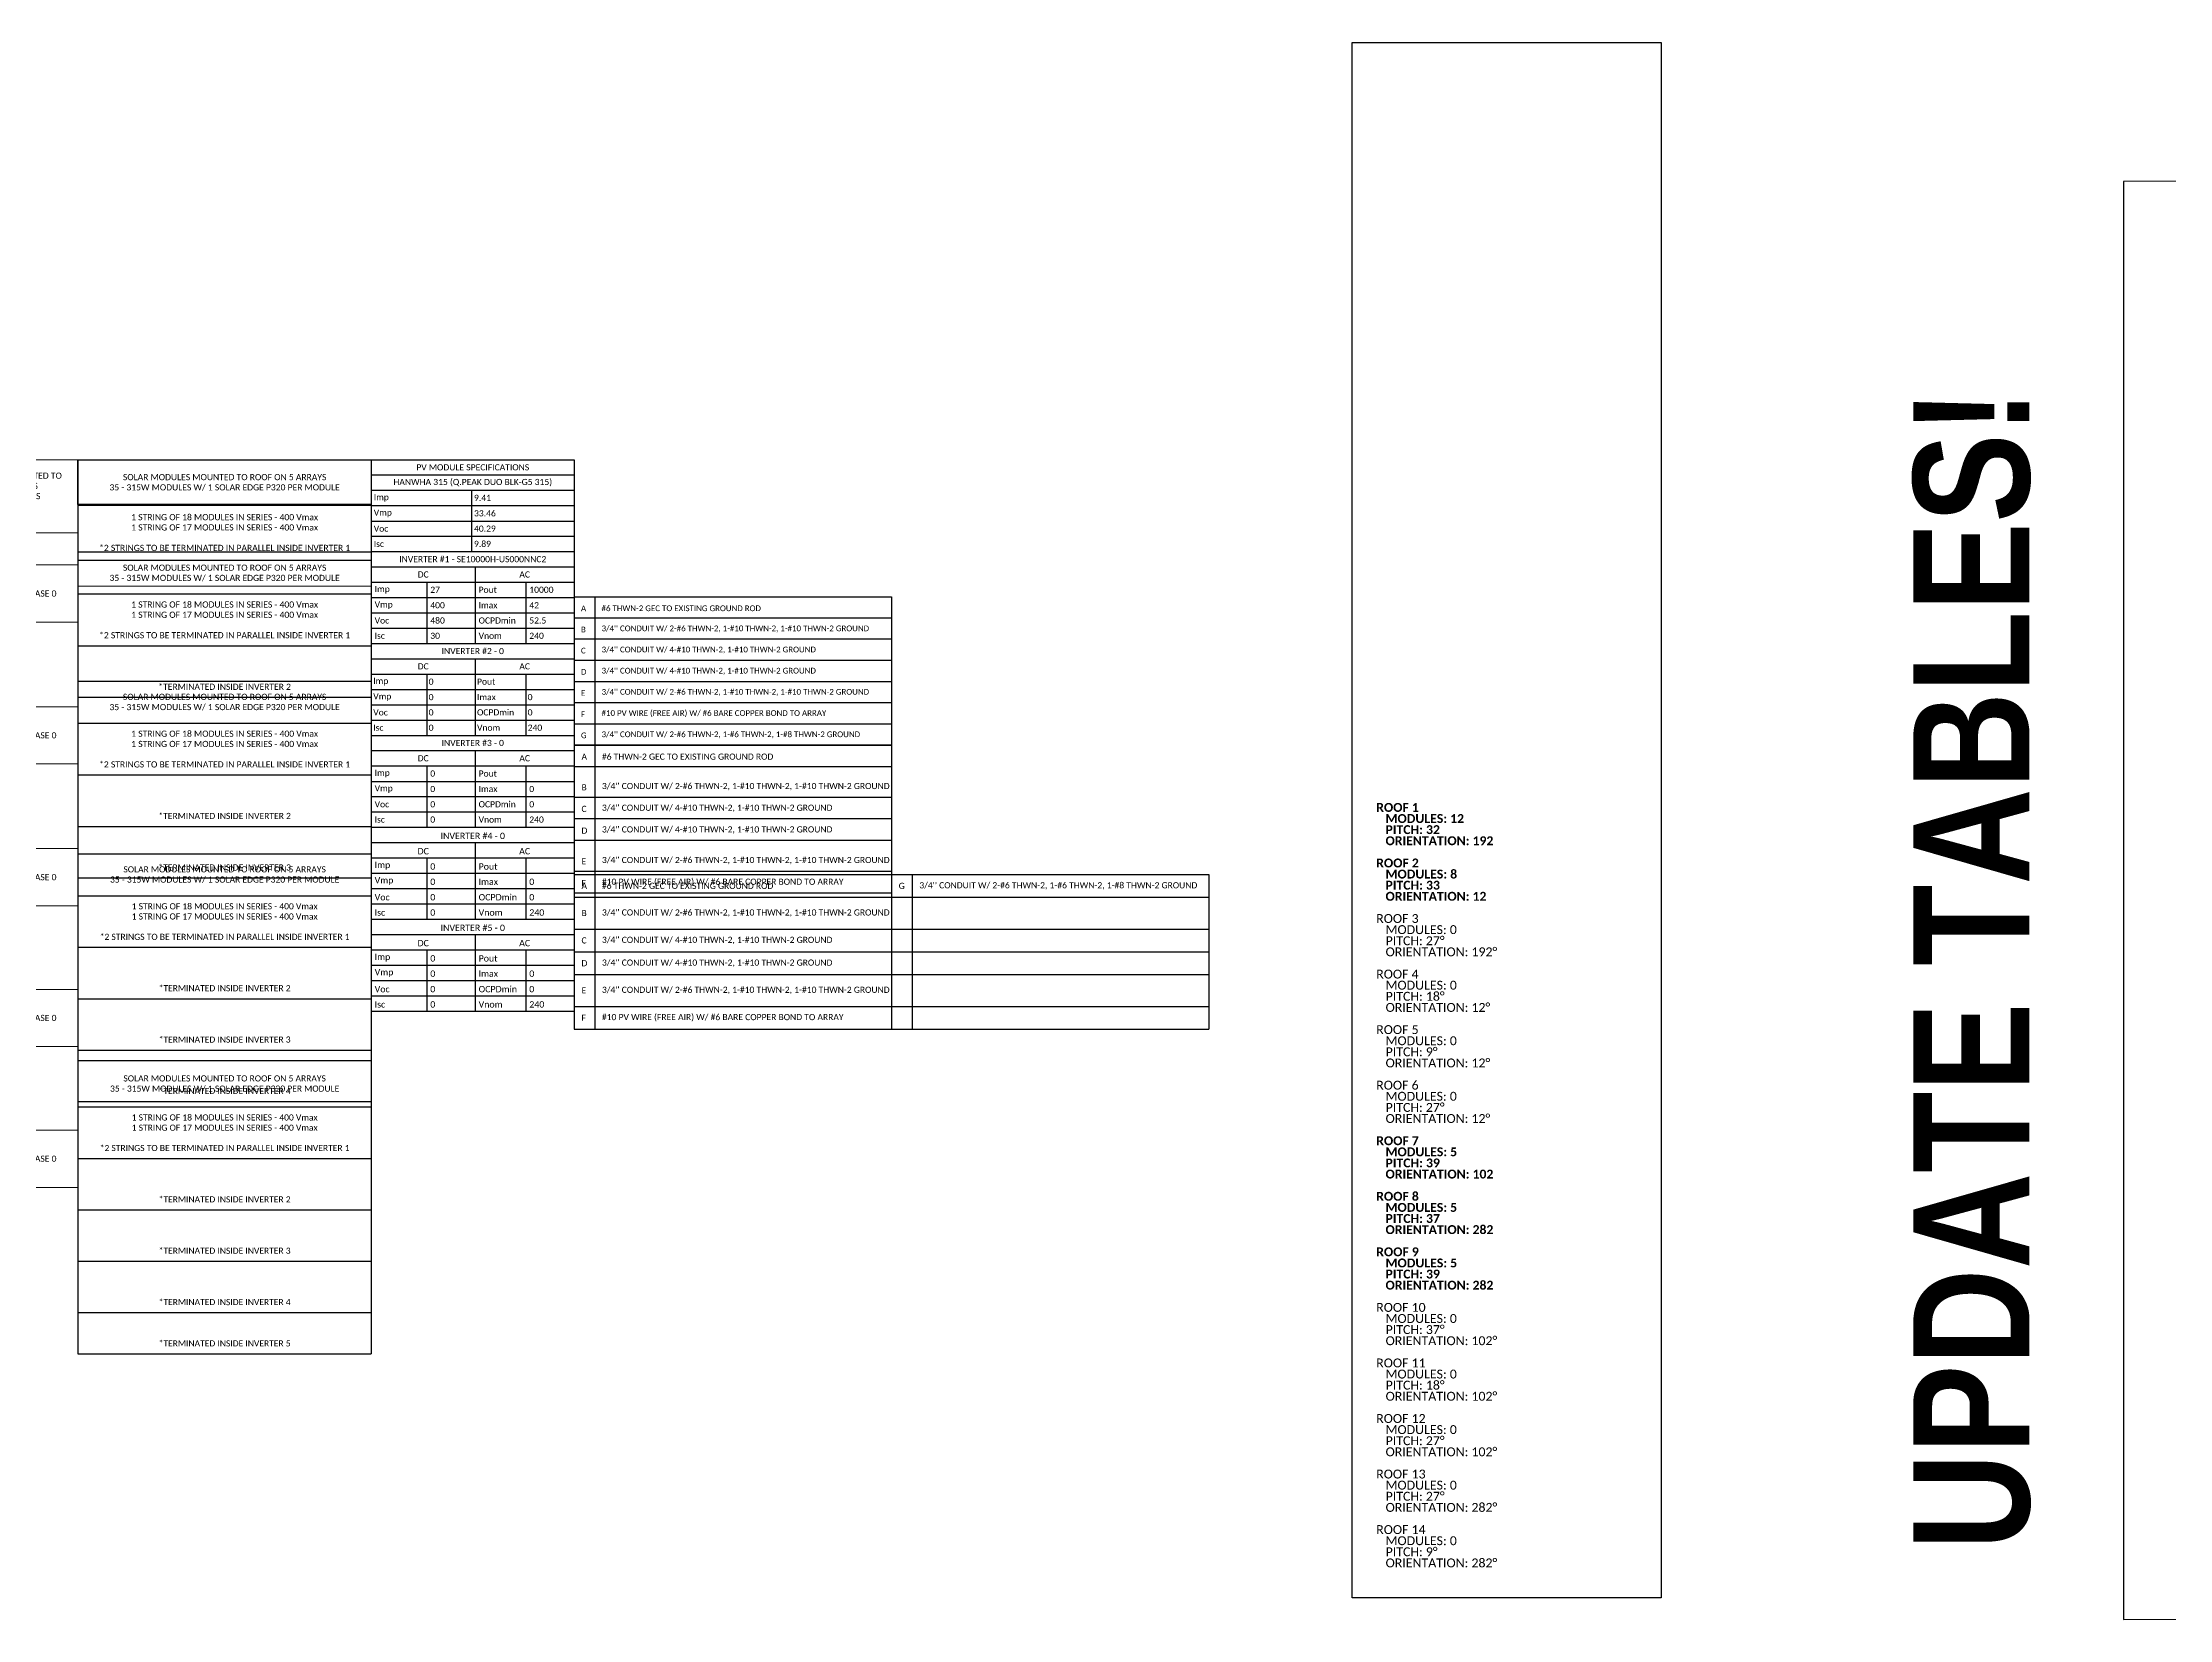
# Model space of a CAD drawing. Header units: feet. Extents: x -13431 to 10655, y 10829 to 29871.
# Drawn here: x 2729 to 3925, y 16778 to 17665 of the extents above; entities that cross this region are included whole.
import ezdxf

# ---------------------------------------------------------------- set-up
doc = ezdxf.new("R2010")
doc.units = ezdxf.units.FT
doc.header["$MEASUREMENT"] = 0
doc.layers.add('LOCKED (NO PRINT)', color=7, linetype='Continuous', plot=False)
doc.layers.add('Z - TITLEBLOCK TXT', color=7, linetype='Continuous')
doc.styles.add('ONE LINE TXT', font='techb___.ttf')
doc.styles.get("Standard").update_dxf_attribs({"font": 'calibri.ttf'})

# ---------------------------------------------------------------- blocks, each defined once
blk = doc.blocks.new('*T76')
at = {"layer": 'Z - TITLEBLOCK TXT', "color": 0, "lineweight": -2, "transparency": 16777216}
for p, q in [((0, 0), (114.2, 0)), ((0, 0), (0, -51.7)), ((114.2, 0), (114.2, -51.7)), ((0, -8.6), (114.2, -8.6)), ((58.4, -8.6), (58.4, -51.7)), ((0, -17.2), (114.2, -17.2)), ((31.2, -17.2), (31.2, -51.7)), ((87, -17.2), (87, -51.7)), ((0, -25.9), (114.2, -25.9)), ((0, -34.5), (114.2, -34.5)), ((0, -43.1), (114.2, -43.1)), ((0, -51.7), (114.2, -51.7))]:
    blk.add_line(p, q, dxfattribs=at)
at = {"layer": 'Z - TITLEBLOCK TXT', "color": 0, "linetype": 'Continuous', "transparency": 16777216, "char_height": 3.454}
for s, insert, width, attachment_point in [('{\\fCalibri|b0|i0|c0;INVERTER #1 - SE10000H-US000NNC2', (57.1, -4.3), 110.329, 5), ('{\\fCalibri|b0|i0|c0;DC', (29.2, -12.9), 54.576, 5), ('{\\fCalibri|b0|i0|c0;AC', (86.3, -12.9), 51.898, 5), ('{\\fCalibri|b0|i0|c0;Imp', (1.9, -21.5), 27.368, 4), ('{\\fCalibri|b0|i0|c0;27', (33.2, -21.5), 23.351, 4), ('{\\fCalibri|b0|i0|c0;Pout', (60.4, -21.5), 24.69, 4), ('{\\fCalibri|b0|i0|c0;10000', (88.9, -21.5), 23.351, 4), ('{\\fCalibri|b0|i0|c0;Vmp', (1.9, -30.2), 27.368, 4), ('{\\fCalibri|b0|i0|c0;400', (33.2, -30.2), 23.351, 4), ('{\\fCalibri|b0|i0|c0;Imax', (60.4, -30.2), 24.69, 4), ('{\\fCalibri|b0|i0|c0;42', (88.9, -30.2), 23.351, 4), ('{\\fCalibri|b0|i0|c0;Voc', (1.9, -38.8), 27.368, 4), ('{\\fCalibri|b0|i0|c0;Isc', (1.9, -47.4), 27.368, 4), ('{\\fCalibri|b0|i0|c0;480', (33.2, -38.8), 23.351, 4), ('{\\fCalibri|b0|i0|c0;30', (33.2, -47.4), 23.351, 4), ('{\\fCalibri|b0|i0|c0;Vnom', (60.4, -47.4), 24.69, 4), ('{\\fCalibri|b0|i0|c0;OCPDmin', (60.4, -38.8), 24.69, 4), ('{\\fCalibri|b0|i0|c0;240', (88.9, -47.4), 23.351, 4), ('{\\fCalibri|b0|i0|c0;52.5', (88.9, -38.8), 23.351, 4)]:
    blk.add_mtext(s, dxfattribs=dict(at, insert=insert, width=width, attachment_point=attachment_point))
blk = doc.blocks.new('*T77')
at = {"layer": 'Z - TITLEBLOCK TXT', "color": 0, "lineweight": -2, "transparency": 16777216}
for p, q in [((0, 0), (114.2, 0)), ((0, 0), (0, -51.7)), ((114.2, 0), (114.2, -51.7)), ((0, -8.6), (114.2, -8.6)), ((58.4, -8.6), (58.4, -51.7)), ((0, -17.2), (114.2, -17.2)), ((31.2, -17.2), (31.2, -51.7)), ((87, -17.2), (87, -51.7)), ((0, -25.9), (114.2, -25.9)), ((0, -34.5), (114.2, -34.5)), ((0, -43.1), (114.2, -43.1)), ((0, -51.7), (114.2, -51.7))]:
    blk.add_line(p, q, dxfattribs=at)
at = {"layer": 'Z - TITLEBLOCK TXT', "color": 0, "linetype": 'Continuous', "transparency": 16777216, "char_height": 3.454}
for s, insert, width, attachment_point in [('{\\fCalibri|b0|i0|c0;DC', (29.2, -12.9), 56.301, 5), ('{\\fCalibri|b0|i0|c0;INVERTER #2 - 0', (57.1, -4.3), 112.055, 5), ('{\\fCalibri|b0|i0|c0;AC', (86.3, -12.9), 53.623, 5), ('{\\fCalibri|b0|i0|c0;Imp', (1.1, -21.5), 29.094, 4), ('{\\fCalibri|b0|i0|c0;0', (32.3, -21.5), 25.077, 4), ('{\\fCalibri|b0|i0|c0;Pout', (59.5, -21.5), 26.416, 4), ('{\\fCalibri|b0|i0|c0;', (88, -21.5), 25.077, 4), ('{\\fCalibri|b0|i0|c0;Vmp', (1.1, -30.2), 29.094, 4), ('{\\fCalibri|b0|i0|c0;0', (32.3, -30.2), 25.077, 4), ('{\\fCalibri|b0|i0|c0;Imax', (59.5, -30.2), 26.416, 4), ('{\\fCalibri|b0|i0|c0;0', (88, -30.2), 25.077, 4), ('{\\fCalibri|b0|i0|c0;Voc', (1.1, -38.8), 29.094, 4), ('{\\fCalibri|b0|i0|c0;Isc', (1.1, -47.4), 29.094, 4), ('{\\fCalibri|b0|i0|c0;0', (32.3, -38.8), 25.077, 4), ('{\\fCalibri|b0|i0|c0;0', (32.3, -47.4), 25.077, 4), ('{\\fCalibri|b0|i0|c0;Vnom', (59.5, -47.4), 26.416, 4), ('{\\fCalibri|b0|i0|c0;OCPDmin', (59.5, -38.8), 26.416, 4), ('{\\fCalibri|b0|i0|c0;0', (88, -38.8), 25.077, 4), ('{\\fCalibri|b0|i0|c0;240', (88, -47.4), 25.077, 4)]:
    blk.add_mtext(s, dxfattribs=dict(at, insert=insert, width=width, attachment_point=attachment_point))
blk = doc.blocks.new('*T78')
at = {"layer": 'Z - TITLEBLOCK TXT', "color": 0, "lineweight": -2, "transparency": 16777216}
for p, q in [((0, 0), (114.2, 0)), ((0, 0), (0, -51.7)), ((114.2, 0), (114.2, -51.7)), ((0, -8.6), (114.2, -8.6)), ((58.4, -8.6), (58.4, -51.7)), ((0, -17.2), (114.2, -17.2)), ((31.2, -17.2), (31.2, -51.7)), ((87, -17.2), (87, -51.7)), ((0, -25.9), (114.2, -25.9)), ((0, -34.5), (114.2, -34.5)), ((0, -43.1), (114.2, -43.1)), ((0, -51.7), (114.2, -51.7))]:
    blk.add_line(p, q, dxfattribs=at)
at = {"layer": 'Z - TITLEBLOCK TXT', "color": 0, "linetype": 'Continuous', "transparency": 16777216, "char_height": 3.454}
for s, insert, width, attachment_point in [('{\\fCalibri|b0|i0|c0;DC', (29.2, -12.9), 54.576, 5), ('{\\fCalibri|b0|i0|c0;INVERTER #3 - 0', (57.1, -4.3), 110.329, 5), ('{\\fCalibri|b0|i0|c0;AC', (86.3, -12.9), 51.898, 5), ('{\\fCalibri|b0|i0|c0;Imp', (1.9, -21.5), 27.368, 4), ('{\\fCalibri|b0|i0|c0;0', (33.2, -21.5), 23.351, 4), ('{\\fCalibri|b0|i0|c0;Pout', (60.4, -21.5), 24.69, 4), ('{\\fCalibri|b0|i0|c0;', (88.9, -21.5), 23.351, 4), ('{\\fCalibri|b0|i0|c0;Vmp', (1.9, -30.2), 27.368, 4), ('{\\fCalibri|b0|i0|c0;0', (33.2, -30.2), 23.351, 4), ('{\\fCalibri|b0|i0|c0;Imax', (60.4, -30.2), 24.69, 4), ('{\\fCalibri|b0|i0|c0;0', (88.9, -30.2), 23.351, 4), ('{\\fCalibri|b0|i0|c0;Voc', (1.9, -38.8), 27.368, 4), ('{\\fCalibri|b0|i0|c0;Isc', (1.9, -47.4), 27.368, 4), ('{\\fCalibri|b0|i0|c0;0', (33.2, -38.8), 23.351, 4), ('{\\fCalibri|b0|i0|c0;0', (33.2, -47.4), 23.351, 4), ('{\\fCalibri|b0|i0|c0;Vnom', (60.4, -47.4), 24.69, 4), ('{\\fCalibri|b0|i0|c0;OCPDmin', (60.4, -38.8), 24.69, 4), ('{\\fCalibri|b0|i0|c0;0', (88.9, -38.8), 23.351, 4), ('{\\fCalibri|b0|i0|c0;240', (88.9, -47.4), 23.351, 4)]:
    blk.add_mtext(s, dxfattribs=dict(at, insert=insert, width=width, attachment_point=attachment_point))
blk = doc.blocks.new('*T79')
at = {"layer": 'Z - TITLEBLOCK TXT', "color": 0, "lineweight": -2, "transparency": 16777216}
for p, q in [((0, 0), (114.2, 0)), ((0, 0), (0, -51.7)), ((114.2, 0), (114.2, -51.7)), ((0, -8.6), (114.2, -8.6)), ((0, -17.2), (114.2, -17.2)), ((56.4, -17.2), (56.4, -51.7)), ((0, -25.8), (114.2, -25.8)), ((0, -34.5), (114.2, -34.5)), ((0, -43.1), (114.2, -43.1)), ((0, -51.7), (114.2, -51.7))]:
    blk.add_line(p, q, dxfattribs=at)
at = {"layer": 'Z - TITLEBLOCK TXT', "color": 0, "linetype": 'Continuous', "transparency": 16777216, "char_height": 3.454}
for s, insert, width, attachment_point in [('{\\fCalibri|b0|i0|c0;HANWHA 315 (Q.PEAK DUO BLK-G5 315)', (57.1, -12.9), 111.433, 5), ('{\\fCalibri|b0|i0|c0;PV MODULE SPECIFICATIONS', (57.1, -4.3), 111.433, 5), ('{\\fCalibri|b0|i0|c0;Imp', (1.4, -21.5), 53.655, 4), ('{\\fCalibri|b0|i0|c0;9.41', (57.8, -21.5), 55.025, 4), ('{\\fCalibri|b0|i0|c0;Vmp', (1.4, -30.2), 53.655, 4), ('{\\fCalibri|b0|i0|c0;33.46', (57.8, -30.2), 55.025, 4), ('{\\fCalibri|b0|i0|c0;Voc', (1.4, -38.8), 53.655, 4), ('{\\fCalibri|b0|i0|c0;Isc', (1.4, -47.4), 53.655, 4), ('{\\fCalibri|b0|i0|c0;40.29', (57.8, -38.8), 55.025, 4), ('{\\fCalibri|b0|i0|c0;9.89', (57.8, -47.4), 55.025, 4)]:
    blk.add_mtext(s, dxfattribs=dict(at, insert=insert, width=width, attachment_point=attachment_point))
blk = doc.blocks.new('*T80')
at = {"linetype": 'ByBlock', "lineweight": -2, "transparency": 16777216}
for p, q in [((0, 0), (178.5, 0)), ((0, 0), (0, -83.3)), ((11.6, 0), (11.6, -83.3)), ((178.5, 0), (178.5, -83.3)), ((0, -12.1), (178.5, -12.1)), ((0, -29.4), (178.5, -29.4)), ((0, -41.5), (178.5, -41.5)), ((0, -53.7), (178.5, -53.7)), ((0, -71), (178.5, -71)), ((0, -83.3), (178.5, -83.3))]:
    blk.add_line(p, q, dxfattribs=at)
at = {"color": 0, "linetype": 'Continuous', "transparency": 16777216, "char_height": 3.454, "attachment_point": 7}
for s, insert, width in [('{\\fCalibri|b0|i0|c0;A', (4.1, -8.4), 3.454), ('{\\fCalibri|b0|i0|c0;#6 THWN-2 GEC TO EXISTING GROUND ROD', (15.6, -8.4), 158.81), ('{\\fCalibri|b0|i0|c0;B', (4.1, -25.6), 3.454), ("{\\fCalibri|b0|i0|c0;3/4'' CONDUIT W/ 2-#6 THWN-2, 1-#10 THWN-2, 1-#10 THWN-2 GROUND", (15.6, -25.6), 158.81), ('{\\fCalibri|b0|i0|c0;C', (4.1, -37.8), 3.454), ("{\\fCalibri|b0|i0|c0;3/4'' CONDUIT W/ 4-#10 THWN-2, 1-#10 THWN-2 GROUND", (15.6, -37.8), 158.81), ('{\\fCalibri|b0|i0|c0;D', (4.1, -50), 3.454), ("{\\fCalibri|b0|i0|c0;3/4'' CONDUIT W/ 4-#10 THWN-2, 1-#10 THWN-2 GROUND", (15.6, -50), 158.81), ('{\\fCalibri|b0|i0|c0;E', (4.1, -67.2), 3.454), ("{\\fCalibri|b0|i0|c0;3/4'' CONDUIT W/ 2-#6 THWN-2, 1-#10 THWN-2, 1-#10 THWN-2 GROUND", (15.6, -67.2), 158.81), ('{\\fCalibri|b0|i0|c0;F', (4.1, -79.5), 3.454), ('{\\fCalibri|b0|i0|c0;#10 PV WIRE (FREE AIR) W/ #6 BARE COPPER BOND TO ARRAY', (15.6, -79.5), 158.81)]:
    blk.add_mtext(s, dxfattribs=dict(at, insert=insert, width=width))
blk = doc.blocks.new('*T81')
at = {"linetype": 'ByBlock', "lineweight": -2, "transparency": 16777216}
for p, q in [((0, 0), (357, 0)), ((0, 0), (0, -87.1)), ((11.6, 0), (11.6, -87.1)), ((178.5, 0), (178.5, -87.1)), ((190.1, 0), (190.1, -87.1)), ((357, 0), (357, -87.1)), ((0, -12.8), (357, -12.8)), ((0, -30.7), (357, -30.7)), ((0, -43.5), (357, -43.5)), ((0, -56.3), (357, -56.3)), ((0, -74.2), (357, -74.2)), ((0, -87.1), (357, -87.1))]:
    blk.add_line(p, q, dxfattribs=at)
at = {"color": 0, "linetype": 'Continuous', "transparency": 16777216, "char_height": 3.454, "attachment_point": 4}
for s, insert, width in [('{\\fCalibri|b0|i0|c0;A', (4.1, -6.4), 3.454), ('{\\fCalibri|b0|i0|c0;#6 THWN-2 GEC TO EXISTING GROUND ROD', (15.6, -6.4), 158.803), ('{\\fCalibri|b0|i0|c0;G', (182.6, -6.4), 3.454), ("{\\fCalibri|b0|i0|c0;3/4'' CONDUIT W/ 2-#6 THWN-2, 1-#6 THWN-2, 1-#8 THWN-2 GROUND", (194.2, -6.4), 158.81), ('{\\fCalibri|b0|i0|c0;B', (4.1, -21.7), 3.454), ("{\\fCalibri|b0|i0|c0;3/4'' CONDUIT W/ 2-#6 THWN-2, 1-#10 THWN-2, 1-#10 THWN-2 GROUND", (15.6, -21.7), 158.803), ('{\\fCalibri|b0|i0|c0;', (182.6, -21.7), 3.454), ('{\\fCalibri|b0|i0|c0;', (194.2, -21.7), 158.81), ('{\\fCalibri|b0|i0|c0;C', (4.1, -37.1), 3.454), ("{\\fCalibri|b0|i0|c0;3/4'' CONDUIT W/ 4-#10 THWN-2, 1-#10 THWN-2 GROUND", (15.6, -37.1), 158.803), ("{\\fCalibri|b0|i0|c0;3/4'' CONDUIT W/ 4-#10 THWN-2, 1-#10 THWN-2 GROUND", (15.6, -49.9), 158.803), ('{\\fCalibri|b0|i0|c0;', (182.6, -37.1), 3.454), ('{\\fCalibri|b0|i0|c0;', (194.2, -37.1), 158.81), ('{\\fCalibri|b0|i0|c0;D', (4.1, -49.9), 3.454), ('{\\fCalibri|b0|i0|c0;', (182.6, -49.9), 3.454), ('{\\fCalibri|b0|i0|c0;', (194.2, -49.9), 158.81), ('{\\fCalibri|b0|i0|c0;E', (4.1, -65.2), 3.454), ("{\\fCalibri|b0|i0|c0;3/4'' CONDUIT W/ 2-#6 THWN-2, 1-#10 THWN-2, 1-#10 THWN-2 GROUND", (15.6, -65.2), 158.803), ('{\\fCalibri|b0|i0|c0;', (182.6, -65.2), 3.454), ('{\\fCalibri|b0|i0|c0;', (194.2, -65.2), 158.81), ('{\\fCalibri|b0|i0|c0;F', (4.1, -80.6), 3.454), ('{\\fCalibri|b0|i0|c0;#10 PV WIRE (FREE AIR) W/ #6 BARE COPPER BOND TO ARRAY', (15.6, -80.6), 158.803), ('{\\fCalibri|b0|i0|c0;', (182.6, -80.6), 3.454), ('{\\fCalibri|b0|i0|c0;', (194.2, -80.6), 158.81)]:
    blk.add_mtext(s, dxfattribs=dict(at, insert=insert, width=width))
blk = doc.blocks.new('*T82')
at = {"linetype": 'ByBlock', "lineweight": -2, "transparency": 16777216}
for p, q in [((0, 0), (178.5, 0)), ((0, 0), (0, -83.4)), ((11.6, 0), (11.6, -83.4)), ((178.5, 0), (178.5, -83.4)), ((0, -11.8), (178.5, -11.8)), ((0, -23.7), (178.5, -23.7)), ((0, -35.7), (178.5, -35.7)), ((0, -47.6), (178.5, -47.6)), ((0, -59.5), (178.5, -59.5)), ((0, -71.5), (178.5, -71.5)), ((0, -83.4), (178.5, -83.4))]:
    blk.add_line(p, q, dxfattribs=at)
at = {"color": 0, "linetype": 'Continuous', "transparency": 16777216, "char_height": 3.212, "attachment_point": 7}
for s, insert, width in [('{\\fCalibri|b0|i0|c0;A', (3.8, -8.1), 4.025), ('{\\fCalibri|b0|i0|c0;#6 THWN-2 GEC TO EXISTING GROUND ROD', (15.4, -8.1), 159.38), ('{\\fCalibri|b0|i0|c0;B', (3.8, -20), 4.025), ("{\\fCalibri|b0|i0|c0;3/4'' CONDUIT W/ 2-#6 THWN-2, 1-#10 THWN-2, 1-#10 THWN-2 GROUND", (15.4, -20), 159.38), ('{\\fCalibri|b0|i0|c0;C', (3.8, -31.9), 4.025), ("{\\fCalibri|b0|i0|c0;3/4'' CONDUIT W/ 4-#10 THWN-2, 1-#10 THWN-2 GROUND", (15.4, -31.9), 159.38), ('{\\fCalibri|b0|i0|c0;D', (3.8, -43.8), 4.025), ("{\\fCalibri|b0|i0|c0;3/4'' CONDUIT W/ 4-#10 THWN-2, 1-#10 THWN-2 GROUND", (15.4, -43.8), 159.38), ('{\\fCalibri|b0|i0|c0;E', (3.8, -55.7), 4.025), ("{\\fCalibri|b0|i0|c0;3/4'' CONDUIT W/ 2-#6 THWN-2, 1-#10 THWN-2, 1-#10 THWN-2 GROUND", (15.4, -55.7), 159.38), ('{\\fCalibri|b0|i0|c0;F', (3.8, -67.7), 4.025), ('{\\fCalibri|b0|i0|c0;#10 PV WIRE (FREE AIR) W/ #6 BARE COPPER BOND TO ARRAY', (15.4, -67.7), 159.38), ('{\\fCalibri|b0|i0|c0;G', (3.8, -79.6), 4.025), ("{\\fCalibri|b0|i0|c0;3/4'' CONDUIT W/ 2-#6 THWN-2, 1-#6 THWN-2, 1-#8 THWN-2 GROUND", (15.4, -79.6), 159.38)]:
    blk.add_mtext(s, dxfattribs=dict(at, insert=insert, width=width))
blk = doc.blocks.new('*T83')
at = {"color": 9, "linetype": 'ByBlock', "lineweight": 30, "true_color": 0xa7bfde, "transparency": 16777216}
blk.add_line((0, 0), (114.2, 0), dxfattribs=at)
at = {"color": 0, "linetype": 'ByBlock', "lineweight": -2, "transparency": 16777216}
for p, q in [((0, 0), (0, -51.7)), ((114.2, 0), (114.2, -51.7)), ((0, -8.6), (114.2, -8.6)), ((58.4, -8.6), (58.4, -51.7)), ((0, -17.2), (114.2, -17.2)), ((31.2, -17.2), (31.2, -51.7)), ((87, -17.2), (87, -51.7)), ((0, -25.9), (114.2, -25.9)), ((0, -34.5), (114.2, -34.5)), ((0, -43.1), (114.2, -43.1)), ((0, -51.7), (114.2, -51.7))]:
    blk.add_line(p, q, dxfattribs=at)
at = {"color": 0, "transparency": 16777216, "char_height": 3.571}
for s, insert, width, attachment_point in [('{\\fCalibri|b0|i0|c0;DC', (29.2, -15.3), 54.576, 8), ('{\\fCalibri|b0|i0|c0;INVERTER #4 - 0', (57.1, -6.7), 110.329, 8), ('{\\fCalibri|b0|i0|c0;AC', (86.3, -15.3), 51.898, 8), ('{\\fCalibri|b0|i0|c0;Imp', (1.9, -23.9), 27.368, 7), ('{\\fCalibri|b0|i0|c0;0', (33.2, -23.9), 23.351, 7), ('{\\fCalibri|b0|i0|c0;Pout', (60.4, -23.9), 24.69, 7), ('{\\fCalibri|b0|i0|c0;', (88.9, -23.9), 23.351, 7), ('{\\fCalibri|b0|i0|c0;Vmp', (1.9, -32.5), 27.368, 7), ('{\\fCalibri|b0|i0|c0;0', (33.2, -32.5), 23.351, 7), ('{\\fCalibri|b0|i0|c0;Imax', (60.4, -32.5), 24.69, 7), ('{\\fCalibri|b0|i0|c0;0', (88.9, -32.5), 23.351, 7), ('{\\fCalibri|b0|i0|c0;Voc', (1.9, -41.2), 27.368, 7), ('{\\fCalibri|b0|i0|c0;Isc', (1.9, -49.8), 27.368, 7), ('{\\fCalibri|b0|i0|c0;0', (33.2, -41.2), 23.351, 7), ('{\\fCalibri|b0|i0|c0;0', (33.2, -49.8), 23.351, 7), ('{\\fCalibri|b0|i0|c0;Vnom', (60.4, -49.8), 24.69, 7), ('{\\fCalibri|b0|i0|c0;OCPDmin', (60.4, -41.2), 24.69, 7), ('{\\fCalibri|b0|i0|c0;0', (88.9, -41.2), 23.351, 7), ('{\\fCalibri|b0|i0|c0;240', (88.9, -49.8), 23.351, 7)]:
    blk.add_mtext(s, dxfattribs=dict(at, insert=insert, width=width, attachment_point=attachment_point))
blk = doc.blocks.new('*T84')
at = {"color": 9, "linetype": 'ByBlock', "lineweight": 30, "true_color": 0xa7bfde, "transparency": 16777216}
blk.add_line((0, 0), (114.2, 0), dxfattribs=at)
at = {"color": 0, "linetype": 'ByBlock', "lineweight": -2, "transparency": 16777216}
for p, q in [((0, 0), (0, -51.7)), ((114.2, 0), (114.2, -51.7)), ((0, -8.6), (114.2, -8.6)), ((58.4, -8.6), (58.4, -51.7)), ((0, -17.2), (114.2, -17.2)), ((31.2, -17.2), (31.2, -51.7)), ((87, -17.2), (87, -51.7)), ((0, -25.9), (114.2, -25.9)), ((0, -34.5), (114.2, -34.5)), ((0, -43.1), (114.2, -43.1)), ((0, -51.7), (114.2, -51.7))]:
    blk.add_line(p, q, dxfattribs=at)
at = {"color": 0, "transparency": 16777216, "char_height": 3.571}
for s, insert, width, attachment_point in [('{\\fCalibri|b0|i0|c0;DC', (29.2, -15.3), 54.576, 8), ('{\\fCalibri|b0|i0|c0;INVERTER #5 - 0', (57.1, -6.7), 110.329, 8), ('{\\fCalibri|b0|i0|c0;AC', (86.3, -15.3), 51.898, 8), ('{\\fCalibri|b0|i0|c0;Imp', (1.9, -23.9), 27.368, 7), ('{\\fCalibri|b0|i0|c0;0', (33.2, -23.9), 23.351, 7), ('{\\fCalibri|b0|i0|c0;Pout', (60.4, -23.9), 24.69, 7), ('{\\fCalibri|b0|i0|c0;', (88.9, -23.9), 23.351, 7), ('{\\fCalibri|b0|i0|c0;Vmp', (1.9, -32.5), 27.368, 7), ('{\\fCalibri|b0|i0|c0;0', (33.2, -32.5), 23.351, 7), ('{\\fCalibri|b0|i0|c0;Imax', (60.4, -32.5), 24.69, 7), ('{\\fCalibri|b0|i0|c0;0', (88.9, -32.5), 23.351, 7), ('{\\fCalibri|b0|i0|c0;Voc', (1.9, -41.2), 27.368, 7), ('{\\fCalibri|b0|i0|c0;Isc', (1.9, -49.8), 27.368, 7), ('{\\fCalibri|b0|i0|c0;0', (33.2, -41.2), 23.351, 7), ('{\\fCalibri|b0|i0|c0;0', (33.2, -49.8), 23.351, 7), ('{\\fCalibri|b0|i0|c0;Vnom', (60.4, -49.8), 24.69, 7), ('{\\fCalibri|b0|i0|c0;OCPDmin', (60.4, -41.2), 24.69, 7), ('{\\fCalibri|b0|i0|c0;0', (88.9, -41.2), 23.351, 7), ('{\\fCalibri|b0|i0|c0;240', (88.9, -49.8), 23.351, 7)]:
    blk.add_mtext(s, dxfattribs=dict(at, insert=insert, width=width, attachment_point=attachment_point))
blk = doc.blocks.new('*T85')
at = {"color": 9, "linetype": 'ByBlock', "lineweight": 30, "true_color": 0xa7bfde, "transparency": 16777216}
blk.add_line((0, 0), (165.1, 0), dxfattribs=at)
at = {"color": 0, "linetype": 'ByBlock', "lineweight": -2, "transparency": 16777216}
for p, q in [((0, 0), (0, -165)), ((165.1, 0), (165.1, -165)), ((0, -26.1), (165.1, -26.1)), ((0, -55.1), (165.1, -55.1)), ((0, -84), (165.1, -84)), ((0, -112.9), (165.1, -112.9)), ((0, -141.8), (165.1, -141.8)), ((0, -165), (165.1, -165))]:
    blk.add_line(p, q, dxfattribs=at)
at = {"color": 0, "transparency": 16777216, "width": 156.91, "attachment_point": 5}
for s, insert, char_height in [('{\\fCalibri|b0|i0|c0;SOLAR MODULES MOUNTED TO ROOF ON 5 ARRAYS^J35 - 315W MODULES W/ 1 SOLAR EDGE P320 PER MODULE', (82.6, -13), 3.4375), ('{\\fCalibri|b0|i0|c0;1 STRING OF 18 MODULES IN SERIES - 400 Vmax^J1 STRING OF 17 MODULES IN SERIES - 400 Vmax^J^J*2 STRINGS TO BE TERMINATED IN PARALLEL INSIDE INVERTER 1', (82.6, -40.6), 3.4375), ('{\\fCalibri|b0|i0|c0;^J^J^J*TERMINATED INSIDE INVERTER 2', (82.6, -69.5), 3.438), ('{\\fCalibri|b0|i0|c0;^J^J^J*TERMINATED INSIDE INVERTER 3', (82.6, -98.4), 3.438), ('{\\fCalibri|b0|i0|c0;^J^J^J*TERMINATED INSIDE INVERTER 4', (82.6, -127.3), 3.438), ('{\\fCalibri|b0|i0|c0;^J^J*TERMINATED INSIDE INVERTER 5', (82.6, -153.4), 3.438)]:
    blk.add_mtext(s, dxfattribs=dict(at, insert=insert, char_height=char_height))
blk = doc.blocks.new('*T86')
at = {"color": 9, "linetype": 'ByBlock', "lineweight": 30, "true_color": 0xa7bfde, "transparency": 16777216}
blk.add_line((0, 0), (165.1, 0), dxfattribs=at)
at = {"color": 0, "linetype": 'ByBlock', "lineweight": -2, "transparency": 16777216}
for p, q in [((0, 0), (0, -139.4)), ((165.1, 0), (165.1, -139.4)), ((0, -23.7), (165.1, -23.7)), ((0, -52.6), (165.1, -52.6)), ((0, -81.6), (165.1, -81.6)), ((0, -110.5), (165.1, -110.5)), ((0, -139.4), (165.1, -139.4))]:
    blk.add_line(p, q, dxfattribs=at)
at = {"color": 0, "transparency": 16777216, "width": 156.91, "attachment_point": 5}
for s, insert, char_height in [('{\\fCalibri|b0|i0|c0;SOLAR MODULES MOUNTED TO ROOF ON 5 ARRAYS^J35 - 315W MODULES W/ 1 SOLAR EDGE P320 PER MODULE', (82.6, -11.8), 3.4375), ('{\\fCalibri|b0|i0|c0;1 STRING OF 18 MODULES IN SERIES - 400 Vmax^J1 STRING OF 17 MODULES IN SERIES - 400 Vmax^J^J*2 STRINGS TO BE TERMINATED IN PARALLEL INSIDE INVERTER 1', (82.6, -38.2), 3.4375), ('{\\fCalibri|b0|i0|c0;^J^J^J*TERMINATED INSIDE INVERTER 2', (82.6, -67.1), 3.438), ('{\\fCalibri|b0|i0|c0;^J^J^J*TERMINATED INSIDE INVERTER 3', (82.6, -96), 3.438), ('{\\fCalibri|b0|i0|c0;^J^J^J*TERMINATED INSIDE INVERTER 4', (82.6, -124.9), 3.438)]:
    blk.add_mtext(s, dxfattribs=dict(at, insert=insert, char_height=char_height))
blk = doc.blocks.new('*T87')
at = {"layer": 'Z - TITLEBLOCK TXT', "color": 0, "lineweight": -2, "transparency": 16777216}
for p, q in [((0, 0), (165.1, 0)), ((0, 0), (0, -110.8)), ((165.1, 0), (165.1, -110.8)), ((0, -23.7), (165.1, -23.7)), ((0, -52.8), (165.1, -52.8)), ((0, -81.8), (165.1, -81.8)), ((0, -110.8), (165.1, -110.8))]:
    blk.add_line(p, q, dxfattribs=at)
at = {"layer": 'Z - TITLEBLOCK TXT', "color": 0, "linetype": 'Continuous', "transparency": 16777216, "width": 156.91, "attachment_point": 5}
for s, insert, char_height in [('{\\fCalibri|b0|i0|c0;SOLAR MODULES MOUNTED TO ROOF ON 5 ARRAYS^J35 - 315W MODULES W/ 1 SOLAR EDGE P320 PER MODULE', (82.6, -11.9), 3.4544), ('{\\fCalibri|b0|i0|c0;1 STRING OF 18 MODULES IN SERIES - 400 Vmax^J1 STRING OF 17 MODULES IN SERIES - 400 Vmax^J^J*2 STRINGS TO BE TERMINATED IN PARALLEL INSIDE INVERTER 1', (82.6, -38.3), 3.4544), ('{\\fCalibri|b0|i0|c0;^J^J^J*TERMINATED INSIDE INVERTER 2', (82.6, -67.3), 3.454), ('{\\fCalibri|b0|i0|c0;^J^J^J*TERMINATED INSIDE INVERTER 3', (82.6, -96.3), 3.454)]:
    blk.add_mtext(s, dxfattribs=dict(at, insert=insert, char_height=char_height))
blk = doc.blocks.new('*T88')
at = {"layer": 'Z - TITLEBLOCK TXT', "color": 0, "lineweight": -2, "transparency": 16777216}
for p, q in [((0, 0), (165.1, 0)), ((0, 0), (0, -81.8)), ((165.1, 0), (165.1, -81.8)), ((0, -23.7), (165.1, -23.7)), ((0, -52.8), (165.1, -52.8)), ((0, -81.8), (165.1, -81.8))]:
    blk.add_line(p, q, dxfattribs=at)
at = {"layer": 'Z - TITLEBLOCK TXT', "color": 0, "linetype": 'Continuous', "transparency": 16777216, "width": 156.91, "attachment_point": 5}
for s, insert, char_height in [('{\\fCalibri|b0|i0|c0;SOLAR MODULES MOUNTED TO ROOF ON 5 ARRAYS^J35 - 315W MODULES W/ 1 SOLAR EDGE P320 PER MODULE', (82.6, -11.9), 3.4544), ('{\\fCalibri|b0|i0|c0;1 STRING OF 18 MODULES IN SERIES - 400 Vmax^J1 STRING OF 17 MODULES IN SERIES - 400 Vmax^J^J*2 STRINGS TO BE TERMINATED IN PARALLEL INSIDE INVERTER 1', (82.6, -38.3), 3.4544), ('{\\fCalibri|b0|i0|c0;^J^J^J*TERMINATED INSIDE INVERTER 2', (82.6, -67.3), 3.454)]:
    blk.add_mtext(s, dxfattribs=dict(at, insert=insert, char_height=char_height))
blk = doc.blocks.new('*T89')
at = {"layer": 'Defpoints', "color": 8, "linetype": 'ByBlock', "lineweight": 0, "transparency": 16777216}
for p, q in [((0, -56.5), (0, -71.1)), ((165.1, -56.5), (165.1, -71.1)), ((0, -71.1), (165.1, -71.1))]:
    blk.add_line(p, q, dxfattribs=at)
at = {"layer": 'Z - TITLEBLOCK TXT', "color": 0, "lineweight": -2, "transparency": 16777216}
for p, q in [((0, 0), (165.1, 0)), ((0, 0), (0, -56.5)), ((165.1, 0), (165.1, -56.5)), ((0, -25.6), (165.1, -25.6)), ((0, -56.5), (165.1, -56.5))]:
    blk.add_line(p, q, dxfattribs=at)
at = {"layer": 'Z - TITLEBLOCK TXT', "color": 0, "linetype": 'Continuous', "transparency": 16777216, "char_height": 3.4544, "width": 155.095, "attachment_point": 5}
for s, insert in [('{\\fCalibri|b0|i0|c0;SOLAR MODULES MOUNTED TO ROOF ON 5 ARRAYS^J35 - 315W MODULES W/ 1 SOLAR EDGE P320 PER MODULE', (82.6, -12.8)), ('{\\fCalibri|b0|i0|c0;1 STRING OF 18 MODULES IN SERIES - 400 Vmax^J1 STRING OF 17 MODULES IN SERIES - 400 Vmax^J^J*2 STRINGS TO BE TERMINATED IN PARALLEL INSIDE INVERTER 1', (82.6, -41))]:
    blk.add_mtext(s, dxfattribs=dict(at, insert=insert))
blk = doc.blocks.new('*T92')
at = {"layer": 'Defpoints', "color": 8, "linetype": 'ByBlock', "lineweight": 0, "transparency": 16777216}
for p, q in [((0, 0), (88.2, 0)), ((0, 0), (0, -409.5)), ((88.2, 0), (88.2, -409.5)), ((0, -41.1), (88.2, -41.1)), ((0, -59.2), (88.2, -59.2)), ((0, -91.5), (88.2, -91.5)), ((0, -139), (88.2, -139)), ((0, -171.2), (88.2, -171.2)), ((0, -218.7), (88.2, -218.7)), ((0, -251), (88.2, -251)), ((0, -298), (88.2, -298)), ((0, -330.2), (88.2, -330.2)), ((0, -377.2), (88.2, -377.2)), ((0, -409.5), (88.2, -409.5))]:
    blk.add_line(p, q, dxfattribs=at)
at = {"color": 0, "linetype": 'Continuous', "transparency": 16777216, "width": 83.574, "attachment_point": 5}
for s, insert, char_height in [('{\\fCalibri|b0|i0|c0;SOLAR MODULES MOUNTED TO ROOF ON 5 ARRAYS^J35 - 315W MODULES^J0 - ENPHASE 0^JFALSE', (44.1, -20.5), 3.4544), ('{\\fCalibri|b0|i0|c0;', (44.1, -50.2), 3.454), ('{\\fCalibri|b0|i0|c0;0 MODULES ON 0 ENPHASE 0', (44.1, -75.3), 3.454), ('{\\fCalibri|b0|i0|c0;', (44.1, -115.2), 3.454), ('{\\fCalibri|b0|i0|c0;0 MODULES ON 0 ENPHASE 0', (44.1, -155.1), 3.454), ('{\\fCalibri|b0|i0|c0;', (44.1, -195), 3.454), ('{\\fCalibri|b0|i0|c0;0 MODULES ON 0 ENPHASE 0', (44.1, -234.9), 3.454), ('{\\fCalibri|b0|i0|c0;', (44.1, -274.5), 3.454), ('{\\fCalibri|b0|i0|c0;0 MODULES ON 0 ENPHASE 0', (44.1, -314.1), 3.454), ('{\\fCalibri|b0|i0|c0;', (44.1, -353.7), 3.454), ('{\\fCalibri|b0|i0|c0;0 MODULES ON 0 ENPHASE 0', (44.1, -393.3), 3.454)]:
    blk.add_mtext(s, dxfattribs=dict(at, insert=insert, char_height=char_height))

msp = doc.modelspace()

# ---------------------------------------------------------------- linework, layer by layer
at = {"layer": 'LOCKED (NO PRINT)'}
msp.add_lwpolyline([(3465.62, 17664.88), (3639.36, 17664.88), (3639.36, 16789.85), (3465.62, 16789.85)], close=True, dxfattribs=at)
at = {"layer": 'LOCKED (NO PRINT)', "color": 1, "linetype": 'Continuous'}
msp.add_lwpolyline([(5659.58, 17589.32), (3899.63, 17586.77), (3899.63, 16777.63), (5659.58, 16780.18)], close=True, dxfattribs=at).dxf.unprotected_set("ltscale", 0)
at = {"layer": 'Z - TITLEBLOCK TXT', "linetype": 'Continuous'}
msp.add_lwpolyline([(2748.5, 17430.17), (2913.61, 17430.17), (2913.61, 17405.03), (2748.5, 17405.03)], close=True, dxfattribs=at)

# ---------------------------------------------------------------- block references
for name, p in [('*T92', (2660.33, 17430.17)), ('*T89', (2748.5, 17430.17)), ('*T79', (2913.61, 17430.17)), ('*T88', (2748.5, 17378.33)), ('*T76', (2913.61, 17378.48)), ('*T82', (3027.79, 17353.02)), ('*T77', (2913.61, 17326.78)), ('*T87', (2748.5, 17305.65)), ('*T78', (2913.61, 17275.08)), ('*T80', (3027.79, 17269.74)), ('*T83', (2913.61, 17223.37)), ('*T86', (2748.5, 17208.49)), ('*T81', (3027.79, 17196.78)), ('*T84', (2913.61, 17171.67)), ('*T85', (2748.5, 17092.07))]:
    msp.add_blockref(name, p)

# ---------------------------------------------------------------- texts
at = {"insert": (3479.06, 16806.88), "char_height": 5, "width": 150, "attachment_point": 7, "line_spacing_factor": 0.75}
msp.add_mtext('^J^J{\\fCalibri|b1|i0|c0|p34;ROOF 1}^J{\\fCalibri|b1|i0|c0|p34;   MODULES: 12}^J{\\fCalibri|b1|i0|c0|p34;   PITCH: 32}^J{\\fCalibri|b1|i0|c0|p34;   ORIENTATION: 192}^J^J{\\fCalibri|b1|i0|c0|p34;ROOF 2}^J{\\fCalibri|b1|i0|c0|p34;   MODULES: 8}^J{\\fCalibri|b1|i0|c0|p34;   PITCH: 33}^J{\\fCalibri|b1|i0|c0|p34;   ORIENTATION: 12}^J^JROOF 3^J   MODULES: 0^J   PITCH: 27%%D^J   ORIENTATION: 192%%D^J^JROOF 4^J   MODULES: 0^J   PITCH: 18%%D^J   ORIENTATION: 12%%D^J^JROOF 5^J   MODULES: 0^J   PITCH: 9%%D^J   ORIENTATION: 12%%D^J^JROOF 6^J   MODULES: 0^J   PITCH: 27%%D^J   ORIENTATION: 12%%D^J^J{\\fCalibri|b1|i0|c0|p34;ROOF 7}^J{\\fCalibri|b1|i0|c0|p34;   MODULES: 5}^J{\\fCalibri|b1|i0|c0|p34;   PITCH: 39}^J{\\fCalibri|b1|i0|c0|p34;   ORIENTATION: 102}^J^J{\\fCalibri|b1|i0|c0|p34;ROOF 8}^J{\\fCalibri|b1|i0|c0|p34;   MODULES: 5}^J{\\fCalibri|b1|i0|c0|p34;   PITCH: 37}^J{\\fCalibri|b1|i0|c0|p34;   ORIENTATION: 282}^J^J{\\fCalibri|b1|i0|c0|p34;ROOF 9}^J{\\fCalibri|b1|i0|c0|p34;   MODULES: 5}^J{\\fCalibri|b1|i0|c0|p34;   PITCH: 39}^J{\\fCalibri|b1|i0|c0|p34;   ORIENTATION: 282}^J^JROOF 10^J   MODULES: 0^J   PITCH: 37%%D^J   ORIENTATION: 102%%D^J^JROOF 11^J   MODULES: 0^J   PITCH: 18%%D^J   ORIENTATION: 102%%D^J^JROOF 12^J   MODULES: 0^J   PITCH: 27%%D^J   ORIENTATION: 102%%D^J^JROOF 13^J   MODULES: 0^J   PITCH: 27%%D^J   ORIENTATION: 282%%D^J^JROOF 14^J   MODULES: 0^J   PITCH: 9%%D^J   ORIENTATION: 282%%D', dxfattribs=at)
at = {"layer": 'LOCKED (NO PRINT)', "color": 1, "linetype": 'Continuous', "style": 'ONE LINE TXT'}
msp.add_text('UPDATE TABLES!', height=65.3687, rotation=90, dxfattribs=at).set_placement((3846.61, 16816.86))

doc.saveas('drawing.dxf')
